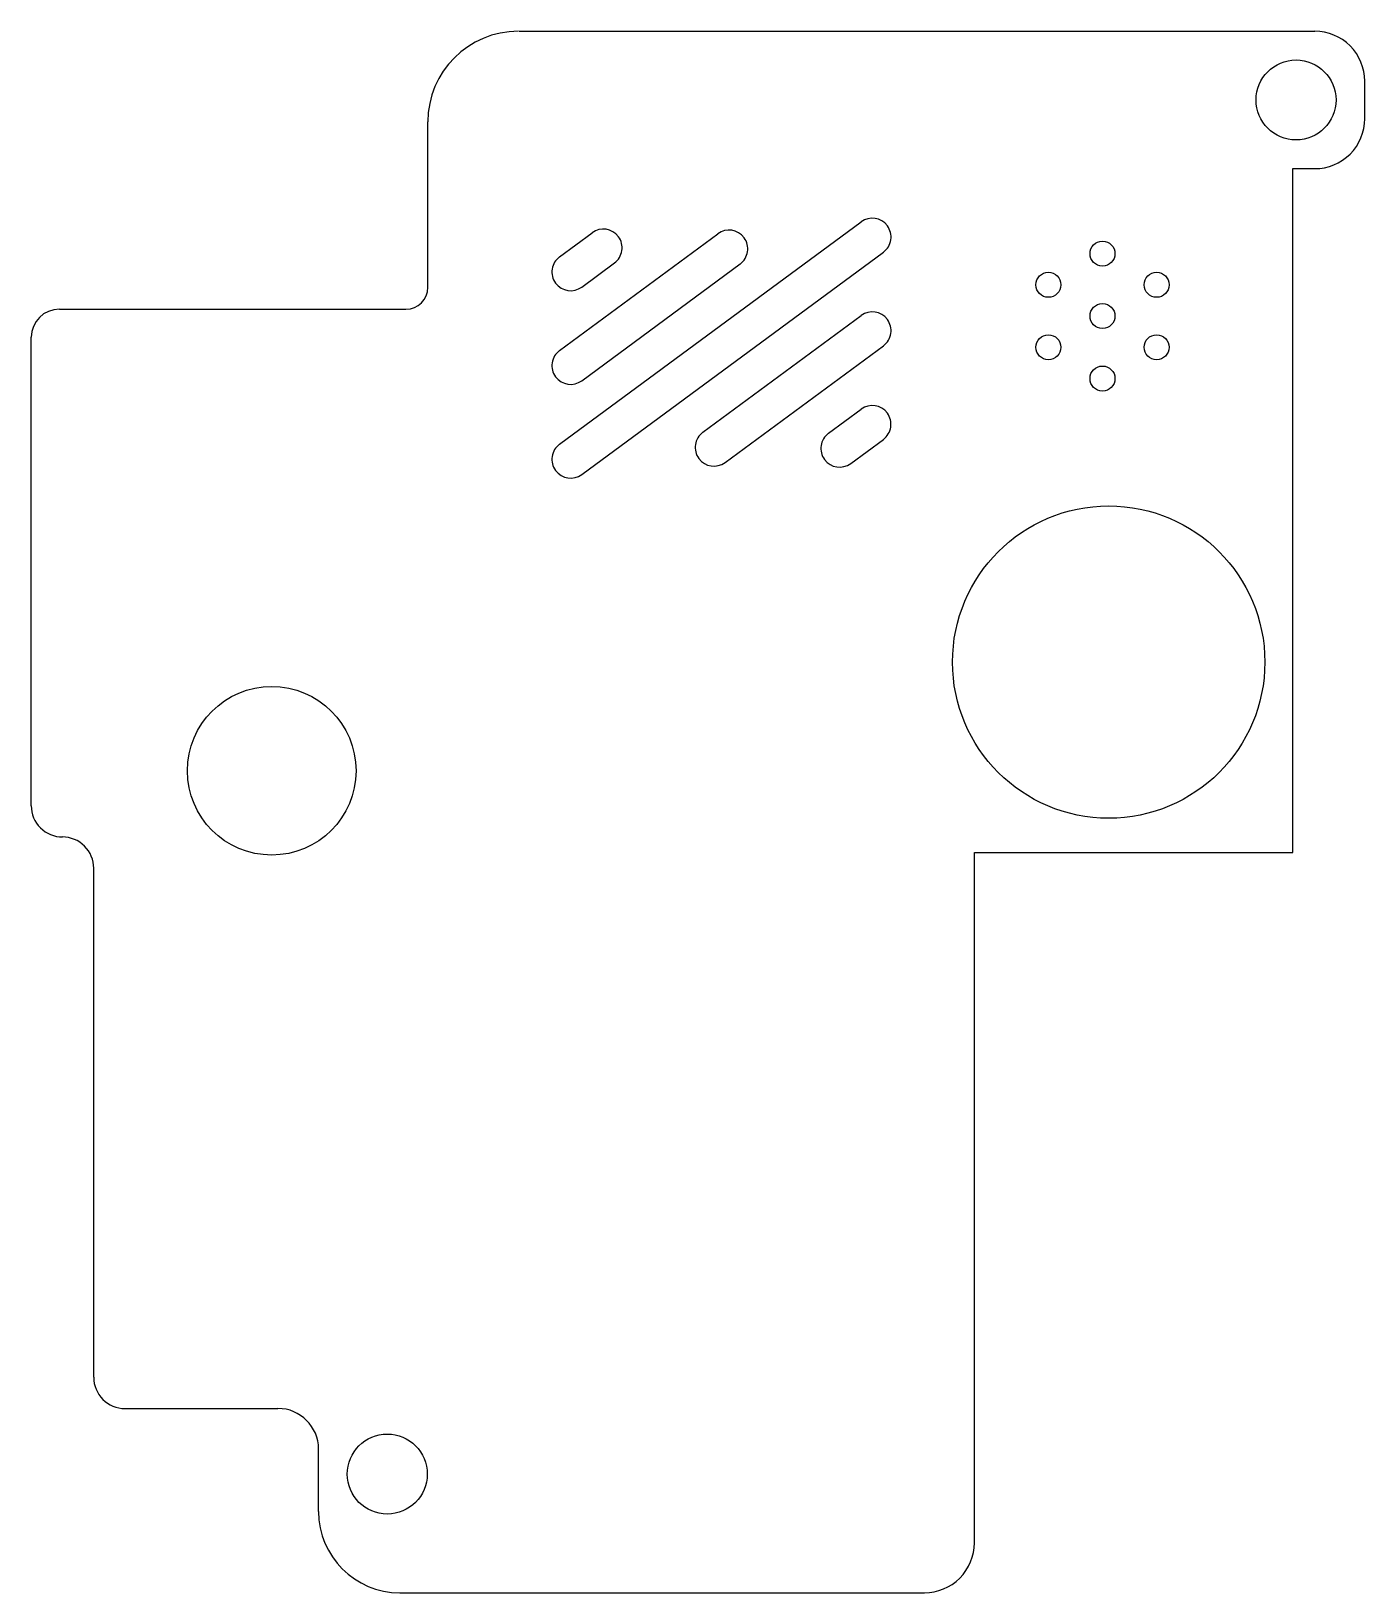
# Model space of a CAD drawing. Header units: inches. Extents: x 1.61 to 3.75, y 1.42 to 3.92.
import ezdxf

# ---------------------------------------------------------------- set-up
doc = ezdxf.new("R2010")
doc.units = ezdxf.units.IN
doc.header["$MEASUREMENT"] = 0
doc.layers.add('Mechanical 1', color=6, linetype='Continuous')

msp = doc.modelspace()

# ---------------------------------------------------------------- linework, layer by layer
at = {"layer": 'Mechanical 1'}
for p, q in [((2.393, 3.918), (3.667, 3.918)), ((3.747, 3.778), (3.747, 3.838)), ((2.247, 3.508), (2.247, 3.773)), ((3.632, 3.698), (3.667, 3.698)), ((3.632, 2.603), (3.632, 3.698)), ((2.4578, 3.2568), (2.9408, 3.6128)), ((2.4578, 3.5568), (2.5101, 3.5953)), ((2.4578, 3.4068), (2.7114, 3.5937)), ((2.4934, 3.2085), (2.9764, 3.5645)), ((2.4934, 3.5085), (2.5458, 3.547)), ((2.4934, 3.3585), (2.747, 3.5454)), ((1.657, 3.473), (2.012, 3.473)), ((2.012, 3.473), (2.212, 3.473)), ((2.6872, 3.2759), (2.9407, 3.4628)), ((1.612, 2.678), (1.612, 3.428)), ((2.7228, 3.2276), (2.9763, 3.4145)), ((2.8884, 3.2743), (2.9407, 3.3129)), ((2.924, 3.226), (2.9763, 3.2646)), ((3.122, 2.603), (3.632, 2.603)), ((3.122, 1.498), (3.122, 2.603)), ((1.712, 1.763), (1.712, 2.578)), ((1.762, 1.713), (2.007, 1.713)), ((2.072, 1.548), (2.072, 1.648)), ((2.202, 1.418), (2.354, 1.418)), ((2.354, 1.418), (3.042, 1.418))]:
    msp.add_line(p, q, dxfattribs=at)
for centre, radius in [((3.637, 3.808), 0.064), ((3.3271, 3.562), 0.02), ((3.2405, 3.512), 0.02), ((3.4137, 3.512), 0.02), ((3.3271, 3.462), 0.02), ((3.2405, 3.412), 0.02), ((3.4137, 3.412), 0.02), ((3.3271, 3.362), 0.02), ((3.337, 2.908), 0.25), ((1.997, 2.734), 0.135), ((2.182, 1.608), 0.064)]:
    msp.add_circle(centre, radius, dxfattribs=at)
for centre, radius, start, end in [((2.392, 3.773), 0.145, 90, 180), ((3.667, 3.838), 0.08, 359.9999, 90), ((3.667, 3.778), 0.08, 269.9999, 0), ((2.528, 3.5712), 0.03, 36.4478, 126.4478), ((2.9586, 3.5887), 0.03, 36.4478, 126.4478), ((2.9586, 3.5886), 0.03, 306.3522, 36.3522), ((2.528, 3.5712), 0.03, 306.3522, 36.3522), ((2.7292, 3.5696), 0.03, 36.4478, 126.4478), ((2.7292, 3.5695), 0.03, 306.3522, 36.3522), ((2.4756, 3.5326), 0.03, 126.3522, 216.3522), ((2.212, 3.508), 0.035, 270, 0), ((2.4756, 3.5326), 0.03, 216.4478, 306.4478), ((1.657, 3.428), 0.045, 90, 180), ((2.9585, 3.4387), 0.03, 36.4478, 126.4478), ((2.9586, 3.4387), 0.03, 306.3522, 36.3522), ((2.4756, 3.3826), 0.03, 126.3522, 216.3522), ((2.4756, 3.3826), 0.03, 216.4478, 306.4478), ((2.9585, 3.2888), 0.03, 36.4478, 126.4478), ((2.9585, 3.2887), 0.03, 306.3522, 36.3522), ((2.705, 3.2517), 0.03, 126.3522, 216.3522), ((2.4756, 3.2326), 0.03, 126.3522, 216.3522), ((2.9062, 3.2501), 0.03, 126.3522, 216.3522), ((2.705, 3.2517), 0.03, 216.4478, 306.4478), ((2.9062, 3.2501), 0.03, 216.4478, 306.4478), ((2.4756, 3.2326), 0.03, 216.4478, 306.4478), ((1.662, 2.678), 0.05, 179.9999, 270), ((1.662, 2.578), 0.05, 359.9999, 90), ((1.762, 1.763), 0.05, 179.9999, 270), ((2.007, 1.648), 0.065, 0.0003, 90.0003), ((2.202, 1.548), 0.13, 180, 270), ((3.042, 1.498), 0.08, 269.9999, 0)]:
    msp.add_arc(centre, radius, start, end, dxfattribs=at)

doc.saveas('drawing.dxf')
